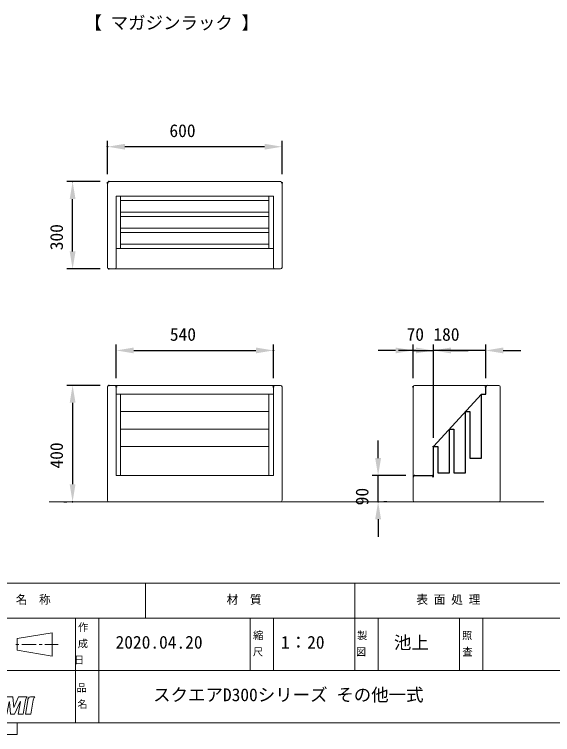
# Model space of a CAD drawing. Units: millimetres, scale not verified. Extents: x -203 to 203, y -143 to 143.
# Drawn here: x 49.5 to 142, y -140 to -16.3 of the extents above; entities that cross this region are included whole.
import ezdxf
from ezdxf.enums import TextEntityAlignment as Align

# ---------------------------------------------------------------- set-up
doc = ezdxf.new("R2010")
doc.units = ezdxf.units.MM
doc.header["$LTSCALE"] = 0.5
doc.header["$PDMODE"] = 32
doc.header["$PDSIZE"] = 0.1
for name, color, linetype, lineweight in [('0-1_DIMENSION_LINES$02_DIMENSI', 7, 'Continuous', 25), ('0-3_DIMENSION_LINES$05_HIDE_LI', 7, 'Continuous', 25), ('0-4_DIMENSION_LINES$03_LINES', 7, 'Continuous', 18), ('0-5_図面_FORMAT$03_TEXT', 7, 'Continuous', 18), ('0-6_図面_FORMAT$02_LOGO$01_MZ_LO', 7, 'Continuous', 18), ('0-8_図面_FORMAT$01_WAKU$OUT_LINE', 6, 'Continuous', 18), ('0-9_図面_FORMAT$01_WAKU$SUB_LINE', 7, 'Continuous', 18)]:
    doc.layers.add(name, color=color, linetype=linetype, lineweight=lineweight)
doc.layers.add('0-2_DEFPOINTS', color=7, linetype='Continuous')
doc.styles.add('ＭＳ ゴシック', font='')
doc.styles.get('ＭＳ ゴシック').set_extended_font_data('MS Gothic')

# ---------------------------------------------------------------- blocks, each defined once
blk = doc.blocks.new('D7')
at = {"layer": '0-1_DIMENSION_LINES$02_DIMENSI'}
for p, q in [((554, 139.5), (554, 151)), ((608, 139.5), (608, 151)), ((560, 149), (602, 149))]:
    blk.add_line(p, q, dxfattribs=at)
for points in [[(560, 150), (560, 148), (554, 149)], [(602, 148), (602, 150), (608, 149)]]:
    blk.add_solid(points, dxfattribs=at)
at = {"layer": '0-2_DEFPOINTS'}
for p in [(608, 149), (554, 136.5), (608, 136.5)]:
    blk.add_point(p, dxfattribs=at)
at = {"layer": '0-1_DIMENSION_LINES$02_DIMENSI', "style": 'ＭＳ ゴシック'}
blk.add_text('540', height=4.399, dxfattribs=at).set_placement((572.429, 151), align=Align.BOTTOM_LEFT)
blk = doc.blocks.new('D8')
at = {"layer": '0-1_DIMENSION_LINES$02_DIMENSI'}
for p, q in [((551, 209.554), (551, 221)), ((611, 209.554), (611, 221)), ((605, 219), (557, 219))]:
    blk.add_line(p, q, dxfattribs=at)
for points in [[(557, 220), (557, 218), (551, 219)], [(605, 218), (605, 220), (611, 219)]]:
    blk.add_solid(points, dxfattribs=at)
at = {"layer": '0-2_DEFPOINTS'}
for p in [(551, 219), (551, 206.554), (611, 206.554)]:
    blk.add_point(p, dxfattribs=at)
at = {"layer": '0-1_DIMENSION_LINES$02_DIMENSI', "style": 'ＭＳ ゴシック'}
blk.add_text('600', height=4.399, dxfattribs=at).set_placement((572.286, 221), align=Align.BOTTOM_LEFT)
blk = doc.blocks.new('D9')
at = {"layer": '0-1_DIMENSION_LINES$02_DIMENSI'}
for p, q in [((656, 139.5), (656, 151)), ((663, 119), (663, 151)), ((650, 149), (644.001, 149)), ((656, 149), (663, 149)), ((669, 149), (674.999, 149))]:
    blk.add_line(p, q, dxfattribs=at)
for points in [[(650, 148), (650, 150), (656, 149)], [(669, 150), (669, 148), (663, 149)]]:
    blk.add_solid(points, dxfattribs=at)
at = {"layer": '0-2_DEFPOINTS'}
for p in [(663, 149), (656, 136.5), (663, 116)]:
    blk.add_point(p, dxfattribs=at)
at = {"layer": '0-1_DIMENSION_LINES$02_DIMENSI', "style": 'ＭＳ ゴシック'}
blk.add_text('70', height=4.399, dxfattribs=at).set_placement((653.786, 151), align=Align.BOTTOM_LEFT)
blk = doc.blocks.new('D10')
at = {"layer": '0-1_DIMENSION_LINES$02_DIMENSI'}
for p, q in [((663, 119), (663, 151)), ((681, 139.5), (681, 151)), ((657, 149), (651.001, 149)), ((681, 149), (663, 149)), ((687, 149), (692.999, 149))]:
    blk.add_line(p, q, dxfattribs=at)
for points in [[(657, 148), (657, 150), (663, 149)], [(687, 150), (687, 148), (681, 149)]]:
    blk.add_solid(points, dxfattribs=at)
at = {"layer": '0-2_DEFPOINTS'}
for p in [(663, 149), (681, 136.5), (663, 116)]:
    blk.add_point(p, dxfattribs=at)
at = {"layer": '0-1_DIMENSION_LINES$02_DIMENSI', "style": 'ＭＳ ゴシック'}
blk.add_text('180', height=4.399, dxfattribs=at).set_placement((663, 151), align=Align.BOTTOM_LEFT)
blk = doc.blocks.new('D11')
at = {"layer": '0-1_DIMENSION_LINES$02_DIMENSI'}
for p, q in [((644, 112), (644, 117.999)), ((653.5, 106), (642, 106)), ((644, 97), (644, 106)), ((647, 97), (646, 97)), ((644, 91), (644, 85.001))]:
    blk.add_line(p, q, dxfattribs=at)
for points in [[(643, 112), (645, 112), (644, 106)], [(645, 91), (643, 91), (644, 97)]]:
    blk.add_solid(points, dxfattribs=at)
at = {"layer": '0-2_DEFPOINTS'}
for p in [(644, 106), (656.5, 106), (644, 97)]:
    blk.add_point(p, dxfattribs=at)
at = {"layer": '0-1_DIMENSION_LINES$02_DIMENSI', "style": 'ＭＳ ゴシック'}
blk.add_text('90', height=4.399, rotation=90, dxfattribs=at).set_placement((642, 95.786), align=Align.BOTTOM_LEFT)
blk = doc.blocks.new('D12')
at = {"layer": '0-1_DIMENSION_LINES$02_DIMENSI'}
for p, q in [((548.5, 207), (537, 207)), ((539, 183), (539, 201)), ((548.5, 177), (537, 177))]:
    blk.add_line(p, q, dxfattribs=at)
for points in [[(540, 201), (538, 201), (539, 207)], [(538, 183), (540, 183), (539, 177)]]:
    blk.add_solid(points, dxfattribs=at)
at = {"layer": '0-2_DEFPOINTS'}
for p in [(539, 207), (551.5, 207), (551.5, 177)]:
    blk.add_point(p, dxfattribs=at)
at = {"layer": '0-1_DIMENSION_LINES$02_DIMENSI', "style": 'ＭＳ ゴシック'}
blk.add_text('300', height=4.399, rotation=90, dxfattribs=at).set_placement((537, 183.429), align=Align.BOTTOM_LEFT)
blk = doc.blocks.new('D13')
at = {"layer": '0-1_DIMENSION_LINES$02_DIMENSI'}
for p, q in [((548.5, 137), (537, 137)), ((539, 131), (539, 103)), ((536, 97), (537, 97))]:
    blk.add_line(p, q, dxfattribs=at)
for points in [[(540, 131), (538, 131), (539, 137)], [(538, 103), (540, 103), (539, 97)]]:
    blk.add_solid(points, dxfattribs=at)
at = {"layer": '0-2_DEFPOINTS'}
for p in [(551.5, 137), (539, 97)]:
    blk.add_point(p, dxfattribs=at)
at = {"layer": '0-1_DIMENSION_LINES$02_DIMENSI', "style": 'ＭＳ ゴシック'}
blk.add_text('400', height=4.399, rotation=90, dxfattribs=at).set_placement((537, 108.429), align=Align.BOTTOM_LEFT)
blk = doc.blocks.new('_X64')
at = {"layer": '0-5_図面_FORMAT$03_TEXT', "style": 'ＭＳ ゴシック'}
for s, p in [('照', (672.836, 49.002)), ('査', (672.987, 43.38))]:
    blk.add_text(s, height=2.566, dxfattribs=at).set_placement(p, align=Align.BOTTOM_LEFT)
blk = doc.blocks.new('_X63')
at = {"layer": '0-5_図面_FORMAT$03_TEXT', "style": 'ＭＳ ゴシック'}
for s, p in [('製', (636.801, 49.002)), ('図', (636.385, 43.38))]:
    blk.add_text(s, height=2.566, dxfattribs=at).set_placement(p, align=Align.BOTTOM_LEFT)
blk = doc.blocks.new('_X62')
at = {"layer": '0-5_図面_FORMAT$03_TEXT', "style": 'ＭＳ ゴシック'}
for s, p in [('縮', (601.025, 49.002)), ('尺', (600.952, 43.38))]:
    blk.add_text(s, height=2.566, dxfattribs=at).set_placement(p, align=Align.BOTTOM_LEFT)
blk = doc.blocks.new('_X61')
at = {"layer": '0-5_図面_FORMAT$03_TEXT', "style": 'ＭＳ ゴシック'}
for s, p in [('品', (540.35, 31.002)), ('名', (540.651, 25.38))]:
    blk.add_text(s, height=2.566, dxfattribs=at).set_placement(p, align=Align.BOTTOM_LEFT)
blk = doc.blocks.new('_X58')
at = {"layer": '0-5_図面_FORMAT$03_TEXT', "style": 'ＭＳ ゴシック'}
for s, p in [('作', (540.875, 51.813)), ('成', (540.801, 46.191)), ('日', (539.482, 40.568))]:
    blk.add_text(s, height=2.566, dxfattribs=at).set_placement(p, align=Align.BOTTOM_LEFT)

msp = doc.modelspace()

# ---------------------------------------------------------------- linework, layer by layer
at = {"layer": '0-3_DIMENSION_LINES$05_HIDE_LI'}
for p, q in [((129.75, -81.5), (121.5, -90.5)), ((118.25, -95.5), (121.25, -95.5))]:
    msp.add_line(p, q, dxfattribs=at)
msp.add_lwpolyline([(121.5, -95.75), (121.5, -95), (121.5, -90.5), (122.25, -90.5), (122.25, -95), (124.25, -95), (124.25, -87.5), (125, -87.5), (125, -95), (127, -95), (127, -84.5), (127.75, -84.5), (127.75, -92.5), (129.75, -92.5), (129.75, -81.5), (130.5, -81.5), (130.5, -80.25)], dxfattribs=at)
for centre, start, end in [((130.75, -80.25), 90, 180), ((118.25, -95.75), 90, 180), ((121.25, -95.75), 0, 90)]:
    msp.add_arc(centre, 0.25, start, end, dxfattribs=at)
at = {"layer": '0-4_DIMENSION_LINES$03_LINES'}
for p, q in [((65.5, -45.25), (65.5, -59.75)), ((80.5, -45), (65.75, -45)), ((95.25, -45), (80.5, -45)), ((95.5, -59.75), (95.5, -45.25)), ((67, -47.5), (94, -47.5)), ((94, -47.5), (67, -47.5)), ((93.25, -48.25), (67.75, -48.25)), ((93.25, -50.25), (67.75, -50.25)), ((93.25, -51), (67.75, -51)), ((93.25, -53), (67.75, -53)), ((93.25, -53.75), (67.75, -53.75)), ((67, -56.5), (67, -59.75)), ((94, -56.5), (67, -56.5)), ((94, -56.5), (67, -56.5)), ((93.25, -55.75), (67.75, -55.75)), ((94, -59.75), (94, -56.5)), ((65.75, -60), (66.5, -60)), ((66.5, -60), (94.5, -60)), ((94.5, -60), (95.25, -60)), ((94.25, -80), (66.75, -80)), ((67, -80.25), (67, -81.5)), ((118, -99.75), (118, -80.25)), ((118.25, -80), (132.75, -80)), ((133, -80.25), (133, -99.75)), ((67, -81.5), (67.75, -81.5)), ((93.25, -81.5), (94, -81.5)), ((93.25, -84.5), (67.75, -84.5)), ((93.25, -87.5), (67.75, -87.5)), ((93.25, -90.5), (67.75, -90.5)), ((67, -95.5), (94, -95.5)), ((55.5, -100), (140.5, -100)), ((132.75, -100), (118.25, -100))]:
    msp.add_line(p, q, dxfattribs=at)
for points in [[(67, -47.5), (67.75, -47.5), (67.75, -56.5), (67, -56.5)], [(93.25, -47.5), (94, -47.5), (94, -56.5), (93.25, -56.5)], [(67, -95.5), (67.75, -95.5), (67.75, -81.5), (67, -81.5)], [(93.25, -95.5), (94, -95.5), (94, -81.5), (93.25, -81.5)]]:
    msp.add_lwpolyline(points, close=True, dxfattribs=at)
for points in [[(65.5, -99.75), (65.5, -87.5), (65.5, -80.25)], [(65.75, -80), (66.25, -80), (66.75, -80)], [(67, -81.5), (94, -81.5), (94, -80.25)], [(94.25, -80), (94.75, -80), (95.25, -80)], [(95.5, -80.25), (95.5, -87.5), (95.5, -99.75)], [(95.25, -100), (94, -100), (67, -100), (65.75, -100)]]:
    msp.add_lwpolyline(points, dxfattribs=at)
for centre, start, end in [((65.75, -45.25), 90, 180), ((95.25, -45.25), 0, 90), ((65.75, -59.75), 180, 270), ((66.75, -59.75), 270, 360), ((66.75, -59.75), 270, 360), ((94.25, -59.75), 180, 270), ((94.25, -59.75), 180, 270), ((95.25, -59.75), 270, 360), ((65.75, -80.25), 90, 180), ((66.75, -80.25), 0, 90), ((66.75, -80.25), 0, 90), ((94.25, -80.25), 90, 180), ((94.25, -80.25), 90, 180), ((95.25, -80.25), 0, 90), ((118.25, -80.25), 90, 180), ((132.75, -80.25), 360, 90), ((65.75, -99.75), 180, 270), ((95.25, -99.75), 270, 360), ((118.25, -99.75), 180, 270), ((132.75, -99.75), 270, 0)]:
    msp.add_arc(centre, 0.25, start, end, dxfattribs=at)
at = {"layer": '0-5_図面_FORMAT$03_TEXT'}
for p, q in [((56, -122.5), (50, -123.5)), ((50, -123.5), (50, -125.5)), ((56, -126.5), (56, -122.5)), ((50.25, -124.5), (49.75, -124.5)), ((53.25, -124.5), (50.75, -124.5)), ((54.25, -124.5), (53.75, -124.5)), ((57, -124.5), (54.75, -124.5)), ((50, -125.5), (56, -126.5))]:
    msp.add_line(p, q, dxfattribs=at)
at = {"layer": '0-6_図面_FORMAT$02_LOGO$01_MZ_LO'}
for points in [[(51.6741, -133.5221), (51.6663, -133.5001), (50.2071, -133.5001), (49.3912, -135.3254), (49.2227, -133.5001), (47.8896, -133.5001), (47.3606, -136.5), (48.2176, -136.5), (48.5948, -134.3718), (48.631, -134.3718), (48.8233, -136.5), (49.5406, -136.5), (50.4871, -134.3718)], [(53.0005, -133.528), (52.9883, -133.5001), (52.241, -133.5001)], [(50.5292, -134.3718), (50.152, -136.5), (51.0029, -136.5), (51.429, -134.0808)], [(51.8093, -134.1367), (51.3929, -136.5), (52.3087, -136.5), (52.7322, -134.0946)]]:
    msp.add_lwpolyline(points, dxfattribs=at)
for centre, radius, start, end in [((52.2841, -134.1229), 0.8561, 135.436, 177.18162), ((52.4079, -134.0779), 0.6015, 106.10853, 185.61083), ((53.7145, -134.2131), 0.9895, 136.18472, 173.12017), ((50.5082, -134.363), 0.0228, 337.38667, 202.61333)]:
    msp.add_arc(centre, radius, start, end, dxfattribs=at)
at = {"layer": '0-8_図面_FORMAT$01_WAKU$OUT_LINE'}
for p, q in [((198, -114), (-198, -114)), ((198, -120), (-78, -120)), ((-198, -138), (198, -138)), ((50, -140), (50, -138)), ((-50, -140), (50, -140))]:
    msp.add_line(p, q, dxfattribs=at)
at = {"layer": '0-9_図面_FORMAT$01_WAKU$SUB_LINE'}
for p, q in [((72, -114), (72, -120)), ((108, -129), (108, -114)), ((60, -138), (60, -120)), ((64, -138), (64, -120)), ((90, -129), (90, -120)), ((94, -129), (94, -120)), ((112, -129), (112, -120)), ((126, -120), (126, -129)), ((130, -120), (130, -129)), ((12, -129), (144, -129))]:
    msp.add_line(p, q, dxfattribs=at)

# ---------------------------------------------------------------- block references
at = {"layer": '0-1_DIMENSION_LINES$02_DIMENSI', "xscale": 0.5, "yscale": 0.5}
for name in ['D8', 'D12', 'D7', 'D9', 'D10', 'D13', 'D11']:
    msp.add_blockref(name, (-210, -148.5), dxfattribs=at)
at = {"layer": '0-5_図面_FORMAT$03_TEXT', "xscale": 0.5, "yscale": 0.5}
for name in ['_X58', '_X62', '_X63', '_X64', '_X61']:
    msp.add_blockref(name, (-210, -148.5), dxfattribs=at)

# ---------------------------------------------------------------- texts
at = {"layer": '0-1_DIMENSION_LINES$02_DIMENSI', "style": 'ＭＳ ゴシック'}
msp.add_text('【 マガジンラック 】', height=2.199, dxfattribs=at).set_placement((61.5507, -19.464), align=Align.BOTTOM_LEFT)
at = {"layer": '0-5_図面_FORMAT$03_TEXT', "style": 'ＭＳ ゴシック'}
for s, height, p in [('名\u3000称', 1.466, (49.7337, -117.9799)), ('材\u3000質', 1.466, (85.975, -117.9799)), ('表 面 処 理', 1.466, (118.573, -117.9799)), ('2020.04.20', 2.199, (66.8822, -125.8936)), ('1：20', 2.199, (95.3078, -125.9023)), ('池上', 2.199, (114.7187, -125.9459)), ('スクエアD300シリーズ その他一式', 2.199, (73.3376, -134.9198))]:
    msp.add_text(s, height=height, dxfattribs=at).set_placement(p, align=Align.BOTTOM_LEFT)

doc.saveas('drawing.dxf')
